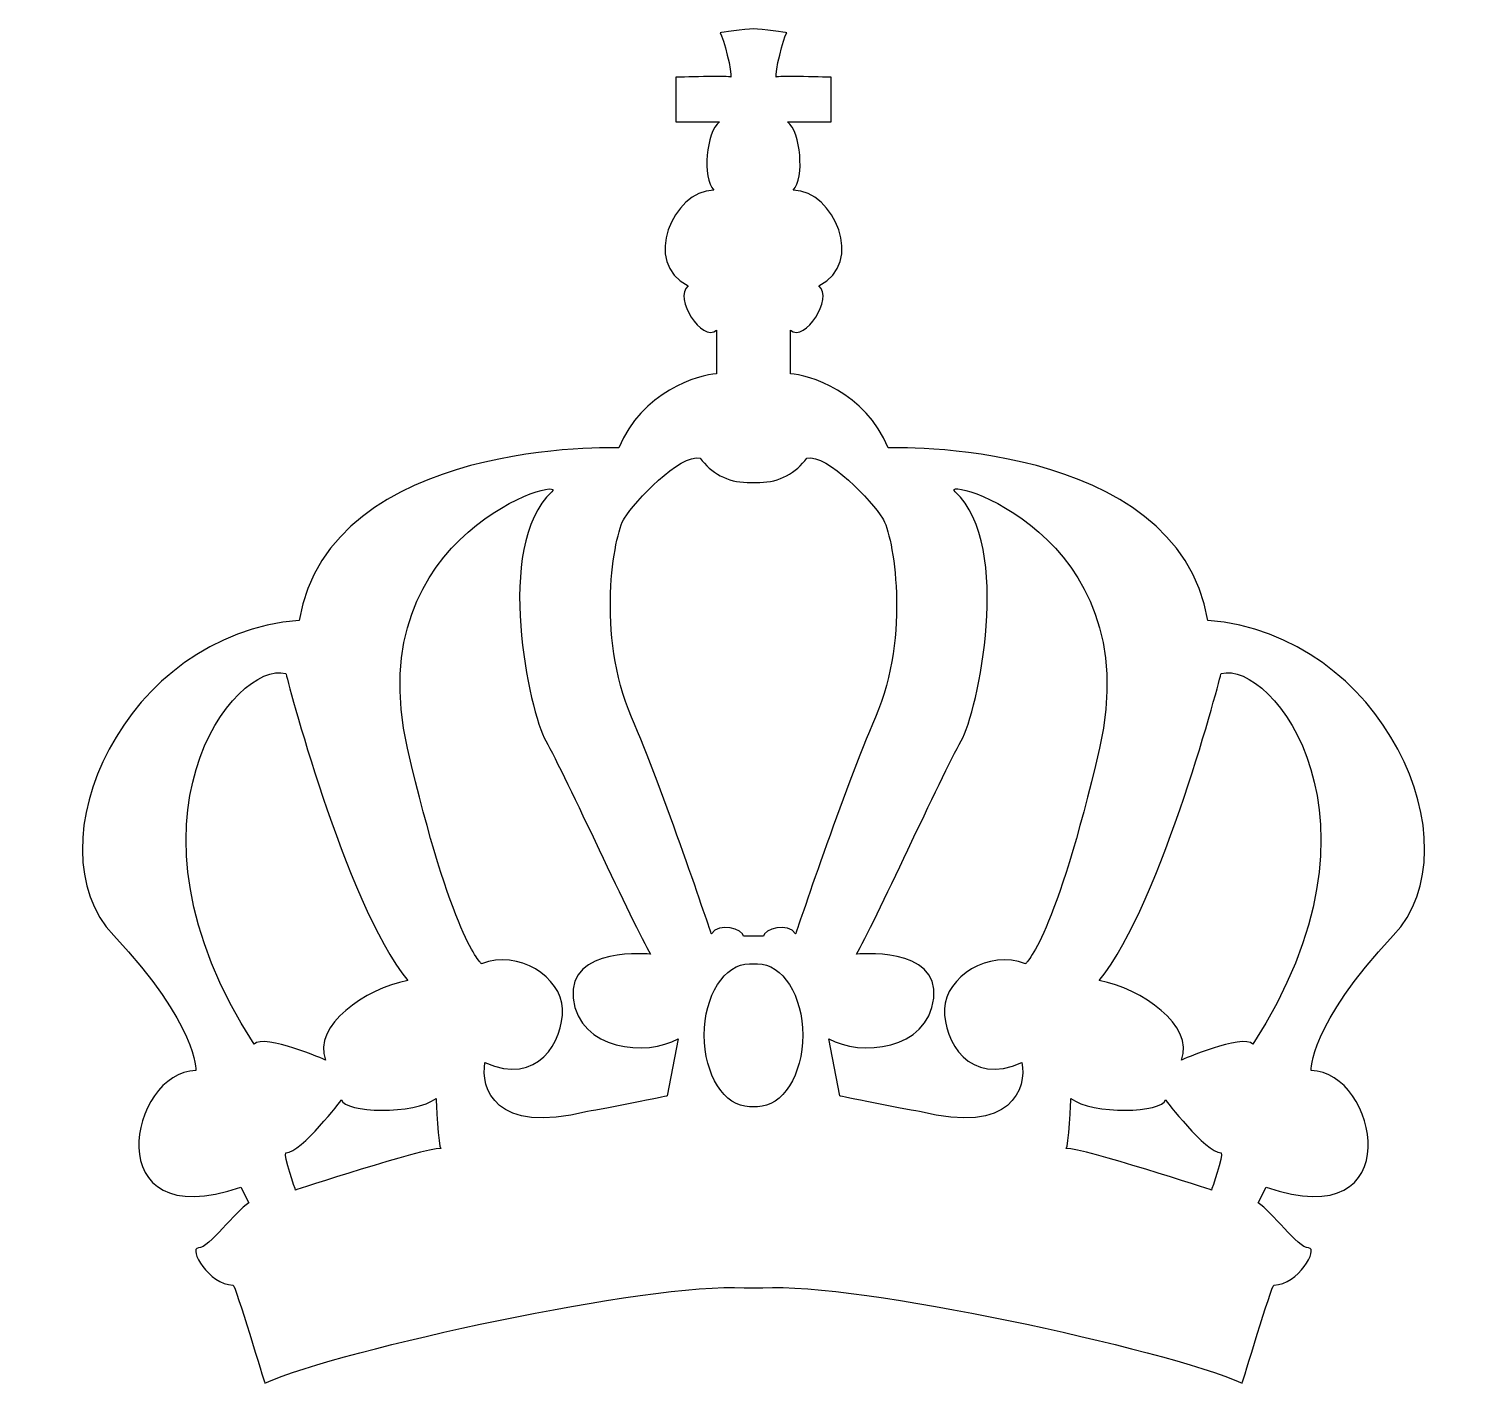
# Model space of a CAD drawing. Header units: centimetres. Extents: x -7.2 to 7.2, y -6.8 to 6.8.
import ezdxf

# ---------------------------------------------------------------- set-up
doc = ezdxf.new("R2010")
doc.units = ezdxf.units.CM
doc.header["$MEASUREMENT"] = 0
doc.layers.add('Camada 1', color=7, linetype='Continuous')

msp = doc.modelspace()

# ---------------------------------------------------------------- linework, layer by layer
at = {"layer": 'Camada 1'}
for points, knots in [([(-0.095, -5.82112), (-1.0488, -5.76812), (-4.09569, -6.43048), (-4.89052, -6.77492), (-4.89052, -6.77492), (-4.89052, -6.77492), (-5.18196, -5.79461), (-5.20844, -5.79461), (-5.20844, -5.79461), (-5.44688, -5.79461), (-5.65884, -5.42366), (-5.55287, -5.42366), (-5.55287, -5.42366), (-5.44688, -5.42366), (-5.18192, -5.05274), (-5.04947, -4.97329), (-5.04947, -4.97329), (-5.04947, -4.97329), (-5.12895, -4.8143), (-5.12895, -4.8143), (-5.12895, -4.8143), (-6.58614, -5.3177), (-6.24173, -3.64855), (-5.57935, -3.64855), (-5.57935, -3.64855), (-5.57935, -3.64855), (-5.55287, -3.19815), (-6.40067, -2.29732), (-6.40067, -2.29732), (-7.2485, -1.39649), (-6.2947, 0.72306), (-4.54605, 0.85553), (-4.54605, 0.85553), (-4.22813, 2.68364), (-1.35597, 2.58366), (-1.34647, 2.58366), (-1.34647, 2.58366), (-1.12824, 3.13405), (-0.54047, 3.32333), (-0.36979, 3.32333), (-0.36979, 3.32333), (-0.36979, 3.32333), (-0.36979, 3.74055), (-0.36979, 3.7595), (-0.36979, 3.7595), (-0.51203, 3.6362), (-0.80596, 4.08192), (-0.65424, 4.20519), (-0.65424, 4.20519), (-1.11887, 4.43278), (-0.80595, 5.15343), (-0.39823, 5.1629), (-0.39823, 5.1629), (-0.51203, 5.28614), (-0.47409, 5.74136), (-0.34134, 5.84566), (-0.34134, 5.84566), (-0.34134, 5.84566), (-0.77757, 5.84565), (-0.77757, 5.84565), (-0.77757, 5.84565), (-0.77757, 5.84565), (-0.77757, 6.29132), (-0.77757, 6.29132), (-0.77757, 6.29132), (-0.77757, 6.29132), (-0.21811, 6.31029), (-0.22758, 6.29132), (-0.22758, 6.29132), (-0.20861, 6.33873), (-0.30344, 6.6896), (-0.33191, 6.73698), (-0.33191, 6.73698), (-0.33191, 6.73698), (-0.08537, 6.77492), (-0.00002, 6.77492), (-0.00002, 6.77492), (0.08536, 6.77492), (0.3319, 6.73698), (0.3319, 6.73698), (0.3319, 6.73698), (0.30343, 6.68957), (0.20858, 6.3387), (0.22757, 6.29132), (0.22757, 6.29132), (0.21812, 6.31029), (0.77753, 6.29132), (0.77753, 6.29132), (0.77753, 6.29132), (0.77753, 6.29132), (0.77753, 5.84566), (0.77753, 5.84566), (0.77753, 5.84566), (0.77753, 5.84566), (0.34138, 5.84565), (0.34138, 5.84565), (0.34138, 5.84565), (0.47412, 5.74135), (0.51204, 5.28616), (0.39824, 5.16289), (0.39824, 5.16289), (0.80602, 5.15342), (1.11891, 4.43275), (0.6543, 4.20518), (0.6543, 4.20518), (0.80601, 4.08188), (0.51209, 3.63619), (0.36985, 3.75949), (0.36985, 3.75949), (0.36985, 3.74052), (0.36985, 3.32332), (0.36985, 3.32332), (0.36985, 3.32332), (0.54051, 3.32332), (1.1283, 3.13406), (1.34651, 2.58365), (1.34651, 2.58365), (1.35598, 2.58365), (4.22817, 2.68364), (4.54612, 0.85552), (4.54612, 0.85552), (6.29475, 0.72304), (7.24857, -1.39651), (6.40074, -2.29733), (6.40074, -2.29733), (5.55291, -3.19815), (5.57939, -3.64856), (5.57939, -3.64856), (5.57939, -3.64856), (6.24175, -3.64856), (6.58618, -5.31771), (5.12899, -4.81431), (5.12899, -4.81431), (5.12899, -4.81431), (5.04951, -4.9733), (5.04951, -4.9733), (5.04951, -4.9733), (5.18199, -5.05278), (5.44694, -5.42367), (5.55291, -5.42367), (5.55291, -5.42367), (5.65888, -5.42367), (5.44692, -5.79462), (5.20848, -5.79462), (5.20848, -5.79462), (5.18197, -5.79462), (4.89053, -6.77493), (4.89053, -6.77493), (4.89053, -6.77493), (4.0957, -6.4305), (1.04883, -5.76814), (0.09501, -5.82113), (0.09501, -5.82113), (0.09501, -5.82113), (-0.095, -5.82112), (-0.095, -5.82112)], [0, 0, 0, 0, 0.025, 0.025, 0.025, 0.025, 0.05, 0.05, 0.05, 0.05, 0.075, 0.075, 0.075, 0.075, 0.1, 0.1, 0.1, 0.1, 0.125, 0.125, 0.125, 0.125, 0.15, 0.15, 0.15, 0.15, 0.175, 0.175, 0.175, 0.175, 0.2, 0.2, 0.2, 0.2, 0.225, 0.225, 0.225, 0.225, 0.25, 0.25, 0.25, 0.25, 0.275, 0.275, 0.275, 0.275, 0.3, 0.3, 0.3, 0.3, 0.325, 0.325, 0.325, 0.325, 0.35, 0.35, 0.35, 0.35, 0.375, 0.375, 0.375, 0.375, 0.4, 0.4, 0.4, 0.4, 0.425, 0.425, 0.425, 0.425, 0.45, 0.45, 0.45, 0.45, 0.475, 0.475, 0.475, 0.475, 0.5, 0.5, 0.5, 0.5, 0.525, 0.525, 0.525, 0.525, 0.55, 0.55, 0.55, 0.55, 0.575, 0.575, 0.575, 0.575, 0.6, 0.6, 0.6, 0.6, 0.625, 0.625, 0.625, 0.625, 0.65, 0.65, 0.65, 0.65, 0.675, 0.675, 0.675, 0.675, 0.7, 0.7, 0.7, 0.7, 0.725, 0.725, 0.725, 0.725, 0.75, 0.75, 0.75, 0.75, 0.775, 0.775, 0.775, 0.775, 0.8, 0.8, 0.8, 0.8, 0.825, 0.825, 0.825, 0.825, 0.85, 0.85, 0.85, 0.85, 0.875, 0.875, 0.875, 0.875, 0.9, 0.9, 0.9, 0.9, 0.925, 0.925, 0.925, 0.925, 0.95, 0.95, 0.95, 0.95, 1, 1, 1, 1]), ([(0.09923, -2.30473), (0.09923, -2.23319), (0.34953, -2.16172), (0.4211, -2.28089), (0.4211, -2.28089), (0.4211, -2.28089), (0.90825, -0.82782), (1.21982, -0.11117), (1.21982, -0.11117), (1.57748, 0.71142), (1.39865, 1.71281), (1.29136, 1.87971), (1.29136, 1.87971), (1.1841, 2.04661), (0.74293, 2.52349), (0.53232, 2.4815), (0.53232, 2.4815), (0.42884, 2.33386), (0.25739, 2.23734), (0.06337, 2.23734), (0.06337, 2.23734), (0.06337, 2.23734), (-0.06351, 2.23734), (-0.06351, 2.23734), (-0.06351, 2.23734), (-0.25748, 2.23734), (-0.42893, 2.33383), (-0.5324, 2.4815), (-0.5324, 2.4815), (-0.74301, 2.52349), (-1.18415, 2.04658), (-1.29144, 1.87971), (-1.29144, 1.87971), (-1.3987, 1.71281), (-1.57753, 0.71142), (-1.2199, -0.11117), (-1.2199, -0.11117), (-0.9083, -0.82782), (-0.42118, -2.28089), (-0.42118, -2.28089), (-0.42118, -2.28089), (-0.34964, -2.16172), (-0.09926, -2.23319), (-0.09926, -2.30473), (-0.09926, -2.30473), (-0.09926, -2.30473), (0.09923, -2.30473), (0.09923, -2.30473)], [0, 0, 0, 0, 0.07692308, 0.07692308, 0.07692308, 0.07692308, 0.15384615, 0.15384615, 0.15384615, 0.15384615, 0.23076923, 0.23076923, 0.23076923, 0.23076923, 0.30769231, 0.30769231, 0.30769231, 0.30769231, 0.38461538, 0.38461538, 0.38461538, 0.38461538, 0.46153846, 0.46153846, 0.46153846, 0.46153846, 0.53846154, 0.53846154, 0.53846154, 0.53846154, 0.61538462, 0.61538462, 0.61538462, 0.61538462, 0.69230769, 0.69230769, 0.69230769, 0.69230769, 0.76923077, 0.76923077, 0.76923077, 0.76923077, 0.84615385, 0.84615385, 0.84615385, 0.84615385, 1, 1, 1, 1]), ([(-2.01863, 2.14196), (-1.82525, 2.31955), (-3.96184, 1.74855), (-3.46114, -0.42116), (-3.46114, -0.42116), (-3.02228, -2.32291), (-2.722, -2.57897), (-2.722, -2.57897), (-2.722, -2.57897), (-2.35243, -2.43594), (-1.92328, -2.71015), (-1.91132, -3.03202), (-1.91132, -3.03202), (-1.89939, -3.35389), (-2.1617, -3.80693), (-2.68623, -3.56846), (-2.68623, -3.56846), (-2.73391, -3.81884), (-2.59085, -4.29572), (-1.66097, -4.05728), (-1.66097, -4.05728), (-1.49404, -4.03344), (-0.86222, -3.90231), (-0.86222, -3.90231), (-0.86222, -3.90231), (-0.86222, -3.90231), (-0.75493, -3.33004), (-0.75493, -3.33004), (-0.75493, -3.33004), (-1.06489, -3.50887), (-1.74442, -3.44921), (-1.80403, -2.9247), (-1.80403, -2.9247), (-1.86364, -2.40019), (-1.02914, -2.48361), (-1.02914, -2.48361), (-1.02914, -2.48361), (-1.19421, -2.20852), (-1.8875, -0.68349), (-2.07824, -0.34967), (-2.07824, -0.34967), (-2.24265, -0.06186), (-2.60275, 1.60549), (-2.01863, 2.14196)], [0, 0, 0, 0, 0.08333333, 0.08333333, 0.08333333, 0.08333333, 0.16666667, 0.16666667, 0.16666667, 0.16666667, 0.25, 0.25, 0.25, 0.25, 0.33333333, 0.33333333, 0.33333333, 0.33333333, 0.41666667, 0.41666667, 0.41666667, 0.41666667, 0.5, 0.5, 0.5, 0.5, 0.58333333, 0.58333333, 0.58333333, 0.58333333, 0.66666667, 0.66666667, 0.66666667, 0.66666667, 0.75, 0.75, 0.75, 0.75, 0.83333333, 0.83333333, 0.83333333, 0.83333333, 1, 1, 1, 1]), ([(2.07821, -0.34962), (1.88747, -0.68344), (1.19416, -2.20848), (1.02908, -2.48356), (1.02908, -2.48356), (1.02908, -2.48356), (1.86363, -2.40014), (1.80399, -2.92465), (1.80399, -2.92465), (1.74438, -3.44916), (1.06482, -3.50882), (0.75489, -3.32999), (0.75489, -3.32999), (0.75489, -3.32999), (0.86223, -3.90226), (0.86223, -3.90226), (0.86223, -3.90226), (0.86223, -3.90226), (1.49406, -4.03339), (1.66095, -4.05723), (1.66095, -4.05723), (2.59085, -4.2957), (2.73394, -3.81879), (2.68621, -3.56841), (2.68621, -3.56841), (2.1617, -3.80688), (1.89939, -3.35383), (1.9113, -3.03197), (1.9113, -3.03197), (1.92326, -2.7101), (2.35239, -2.43589), (2.72198, -2.57892), (2.72198, -2.57892), (2.72198, -2.57892), (3.02228, -2.32286), (3.46115, -0.42111), (3.46115, -0.42111), (3.96187, 1.74861), (1.82528, 2.3196), (2.01864, 2.14201), (2.01864, 2.14201), (2.60272, 1.60549), (2.24262, -0.06186), (2.07821, -0.34962)], [0, 0, 0, 0, 0.08333333, 0.08333333, 0.08333333, 0.08333333, 0.16666667, 0.16666667, 0.16666667, 0.16666667, 0.25, 0.25, 0.25, 0.25, 0.33333333, 0.33333333, 0.33333333, 0.33333333, 0.41666667, 0.41666667, 0.41666667, 0.41666667, 0.5, 0.5, 0.5, 0.5, 0.58333333, 0.58333333, 0.58333333, 0.58333333, 0.66666667, 0.66666667, 0.66666667, 0.66666667, 0.75, 0.75, 0.75, 0.75, 0.83333333, 0.83333333, 0.83333333, 0.83333333, 1, 1, 1, 1]), ([(-4.67856, 0.32562), (-5.1913, 0.45939), (-6.4537, -1.13157), (-4.99651, -3.38363), (-4.99651, -3.38363), (-4.89054, -3.27764), (-4.28116, -3.54259), (-4.28116, -3.54259), (-4.28116, -3.54259), (-4.41364, -3.19816), (-3.88373, -2.82724), (-3.45984, -2.74776), (-3.45984, -2.74776), (-4.09568, -1.95292), (-4.67856, 0.32562), (-4.67856, 0.32562)], [0, 0, 0, 0, 0.2, 0.2, 0.2, 0.2, 0.4, 0.4, 0.4, 0.4, 0.6, 0.6, 0.6, 0.6, 1, 1, 1, 1]), ([(3.45981, -2.74775), (3.88373, -2.82723), (4.41363, -3.19815), (4.28116, -3.54258), (4.28116, -3.54258), (4.28116, -3.54258), (4.89052, -3.27763), (4.99649, -3.38362), (4.99649, -3.38362), (6.45371, -1.13157), (5.19128, 0.4594), (4.67857, 0.32563), (4.67857, 0.32563), (4.67856, 0.32562), (4.09568, -1.95292), (3.45981, -2.74775)], [0, 0, 0, 0, 0.2, 0.2, 0.2, 0.2, 0.4, 0.4, 0.4, 0.4, 0.6, 0.6, 0.6, 0.6, 1, 1, 1, 1]), ([(0.04026, -4.00958), (0.29008, -4.00958), (0.49264, -3.68933), (0.49264, -3.29433), (0.49264, -3.29433), (0.49264, -2.89928), (0.2901, -2.57903), (0.04026, -2.57903), (0.04026, -2.57903), (0.04026, -2.57903), (-0.04026, -2.57903), (-0.04026, -2.57903), (-0.04026, -2.57903), (-0.29013, -2.57903), (-0.49264, -2.89928), (-0.49264, -3.29433), (-0.49264, -3.29433), (-0.49264, -3.68933), (-0.29013, -4.00958), (-0.04026, -4.00958), (-0.04026, -4.00958), (-0.04026, -4.00958), (0.04026, -4.00958), (0.04026, -4.00958)], [0, 0, 0, 0, 0.14285714, 0.14285714, 0.14285714, 0.14285714, 0.28571429, 0.28571429, 0.28571429, 0.28571429, 0.42857143, 0.42857143, 0.42857143, 0.42857143, 0.57142857, 0.57142857, 0.57142857, 0.57142857, 0.71428571, 0.71428571, 0.71428571, 0.71428571, 1, 1, 1, 1]), ([(-4.1222, -3.94002), (-4.1222, -3.94002), (-4.51963, -4.4699), (-4.67859, -4.4699), (-4.67859, -4.4699), (-4.70507, -4.49638), (-4.58178, -4.84415), (-4.58178, -4.84415), (-4.58178, -4.84415), (-4.58178, -4.84415), (-3.31281, -4.42688), (-3.12734, -4.42688), (-3.12734, -4.42688), (-3.15382, -4.42688), (-3.17502, -3.92616), (-3.17502, -3.92616), (-3.17502, -3.92616), (-3.38962, -4.09308), (-4.09568, -4.07247), (-4.1222, -3.94002)], [0, 0, 0, 0, 0.16666667, 0.16666667, 0.16666667, 0.16666667, 0.33333333, 0.33333333, 0.33333333, 0.33333333, 0.5, 0.5, 0.5, 0.5, 0.66666667, 0.66666667, 0.66666667, 0.66666667, 1, 1, 1, 1]), ([(3.17499, -3.92613), (3.17499, -3.92613), (3.15377, -4.42685), (3.12729, -4.42685), (3.12729, -4.42685), (3.31274, -4.42685), (4.58173, -4.84412), (4.58173, -4.84412), (4.58173, -4.84412), (4.58173, -4.84412), (4.70505, -4.49635), (4.67857, -4.46987), (4.67857, -4.46987), (4.51958, -4.46987), (4.12218, -3.93999), (4.12218, -3.93999), (4.12218, -3.93999), (4.09568, -4.07247), (3.38959, -4.09308), (3.17499, -3.92613)], [0, 0, 0, 0, 0.16666667, 0.16666667, 0.16666667, 0.16666667, 0.33333333, 0.33333333, 0.33333333, 0.33333333, 0.5, 0.5, 0.5, 0.5, 0.66666667, 0.66666667, 0.66666667, 0.66666667, 1, 1, 1, 1])]:
    msp.add_open_spline(points, degree=3, knots=knots, dxfattribs=at)

doc.saveas('drawing.dxf')
